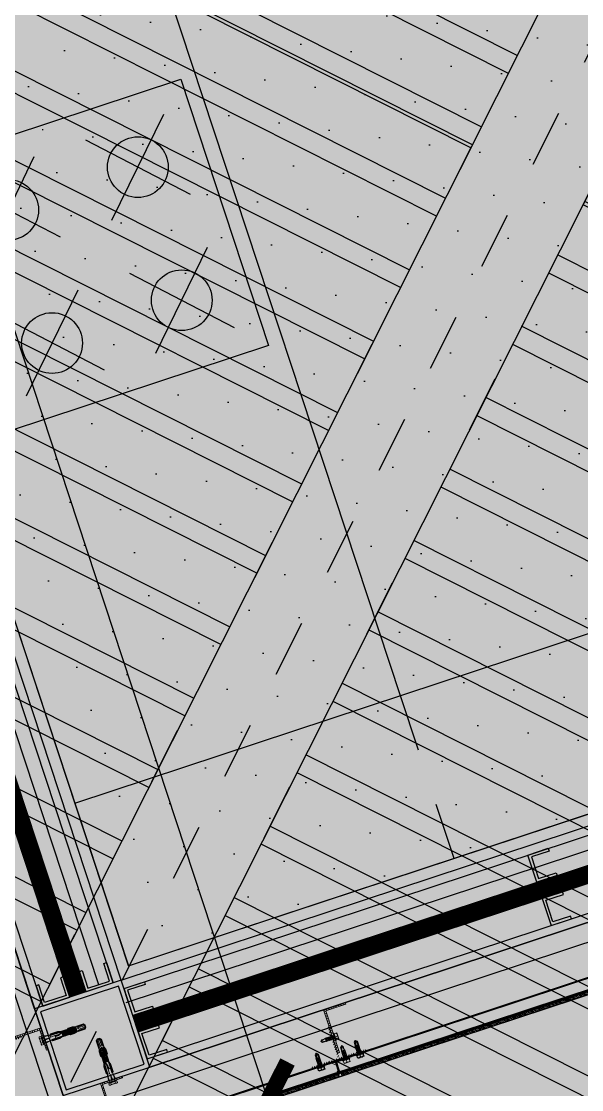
# Model space of a CAD drawing. Header units: metres. Extents: x 678805 to 1359287, y 2747329 to 5497370.
# Drawn here: x 679784.579 to 679785.56, y 2748606.953 to 2748608.823 of the extents above; entities that cross this region are included whole.
import ezdxf

# ---------------------------------------------------------------- set-up
doc = ezdxf.new("R2010")
doc.units = ezdxf.units.M
for name, pattern in [('XREF_MON_BUILDINGS$0$DASH_1', [0.4, 0.1, -0.3]), ('XREF_MON_BUILDINGS$0$Dash_2_', [0.25, 0.125, -0.125]), ('XREF_MON_BUILDINGS$0$Hidden', [0.004, 0.002, -0.002]), ('XREF_MON_BUILDINGS$0$RAYITAS500', [0.2, 0.1, -0.1])]:
    doc.linetypes.add(name, pattern=pattern)
for name, color, linetype in [('00_XREF_MON_HSC_PAVEMENT', 7, 'Continuous'), ('00_XREF_TWQ_BUILDINGS', 7, 'Continuous'), ('XREF_MON_BUILDINGS$0$00-Modulos DEFINIDOS', 7, 'Continuous'), ('XREF_MON_BUILDINGS$0$00-Modulos ROOFS', 2, 'Continuous'), ('XREF_MON_BUILDINGS$0$02-H-INST', 252, 'Continuous'), ('XREF_MON_BUILDINGS$0$02-L-01_Structure', 2, 'Continuous'), ('XREF_MON_BUILDINGS$0$02-L-01_Structure t2', 7, 'Continuous'), ('XREF_MON_BUILDINGS$0$02-L-01_Struture aux', 4, 'Continuous'), ('XREF_MON_BUILDINGS$0$02-L-Insulation', 252, 'Continuous'), ('XREF_MON_BUILDINGS$0$02-L-INT Panel', 5, 'Continuous'), ('XREF_MON_BUILDINGS$0$02-L-panel', 5, 'Continuous'), ('XREF_MON_BUILDINGS$0$02-L-panel lines', 7, 'Continuous'), ('XREF_MON_BUILDINGS$0$02-L-Pergola Profiles', 8, 'Continuous'), ('XREF_MON_BUILDINGS$0$02-L-Pergola Projection', 8, 'Continuous'), ('XREF_MON_BUILDINGS$0$02-L-Pergola Shades', 15, 'Continuous'), ('XREF_MON_BUILDINGS$0$02-L-Pergola Shades Schematic', 8, 'Continuous'), ('XREF_MON_BUILDINGS$0$02_L_Furniture', 7, 'Continuous'), ('XREF_MON_BUILDINGS$0$COTAUX', 7, 'Continuous')]:
    doc.layers.add(name, color=color, linetype=linetype)
for name, color, linetype, true_color in [('XREF_MON_BUILDINGS$0$0-WIPEOUTS', 7, 'Continuous', 0xffffff), ('XREF_MON_BUILDINGS$0$02-KL-06 Food_Kiosks', 7, 'Continuous', 0xdf5911), ('XREF_MON_BUILDINGS$0$02-L-Pergola Wipeout', 7, 'Continuous', 0xffffff)]:
    doc.layers.add(name, color=color, linetype=linetype, true_color=true_color)
for name, color, linetype, plot in [('XREF_MON_BUILDINGS$0$00-AUX STRUCTURE', 3, 'Continuous', False), ('XREF_MON_BUILDINGS$0$00_AUX', 3, 'Continuous', False), ('XREF_MON_BUILDINGS$0$02-L-Pergola Aux', 50, 'Continuous', False)]:
    doc.layers.add(name, color=color, linetype=linetype, plot=plot)
for name, color, linetype, lineweight in [('XREF_MON_BUILDINGS$0$02-H-251', 251, 'Continuous', 0), ('XREF_MON_BUILDINGS$0$02-H-254', 254, 'Continuous', 0), ('XREF_MON_BUILDINGS$0$02-L-01_Structure L', 7, 'Continuous', 5), ('XREF_MON_BUILDINGS$0$02-L-01_Structure T', 8, 'Continuous', 5)]:
    doc.layers.add(name, color=color, linetype=linetype, lineweight=lineweight)
doc.layers.add('XREF_MON_HSC_PAVEMENT$0$03-TR-Pavement_06_Concrete Slab in situ', color=7, linetype='Continuous', lineweight=9, true_color=0xf7f7f7)
doc.layers.get('XREF_MON_BUILDINGS$0$02-KL-06 Food_Kiosks').off()
doc.styles.add('XREF_MON_BUILDINGS$0$E100', font='verdana.ttf', dxfattribs={"height": 0.18})
doc.linetypes.add('XREF_MON_BUILDINGS$0$BATTING', pattern='A,0.0001,-0.1,[134,ltypeshp.shx,S=0.1,R=0,X=-0.1,Y=0],-0.2,[134,ltypeshp.shx,S=0.1,R=180,X=0.1,Y=0],-0.1', length=0.4001)
doc.dimstyles.new('XREF_MON_BUILDINGS$0$E100', dxfattribs={"dimscale": 0.03, "dimtxt": 12, "dimasz": 0.5, "dimexe": 0.1, "dimexo": 1, "dimgap": 4, "dimtad": 1, "dimzin": 0, "dimdsep": 46, "dimtxsty": 'XREF_MON_BUILDINGS$0$E100', "dimblk1": 'XREF_MON_BUILDINGS$0$LINCOT200', "dimblk2": 'XREF_MON_BUILDINGS$0$LINCOT200', "dimsah": 1, "dimcen": 0.1, "dimdle": 0.1, "dimse1": 1, "dimse2": 1, "dimclrt": 256, "dimadec": 0, "dimazin": 0, "dimtfac": 0.015385, "dimtofl": 0, "dimtmove": 0, "dimatfit": 3, "dimldrblk": 'XREF_MON_BUILDINGS$0$LINCOT200', "dimfxl": 1, "dimtolj": 1, "dimtzin": 0, "dimarcsym": 0})

# ---------------------------------------------------------------- blocks, each defined once
blk = doc.blocks.new('XREF_MON_BUILDINGS$0$LINCOT200')
for p, q in [((0, -10), (0, 10)), ((0, 0), (10, 0))]:
    blk.add_line(p, q)
at = {"const_width": 1.88}
blk.add_lwpolyline([(3.54, -3.54), (-3.54, 3.54)], dxfattribs=at)
at = {"layer": 'XREF_MON_BUILDINGS$0$COTAUX'}
blk.add_line((0, 0), (-1.25, 0), dxfattribs=at)
blk = doc.blocks.new('*D90')
at = {"layer": 'DEFPOINTS', "color": 0, "transparency": 16777216}
for p in [(119.6986, -56.8206), (120.1566, -56.8206), (119.6986, -61.6206)]:
    blk.add_point(p, dxfattribs=at)
at = {"layer": 'XREF_MON_BUILDINGS$0$00_AUX', "color": 0, "lineweight": -2, "transparency": 16777216}
blk.add_line((120.1566, -61.6056), (120.1566, -56.8356), dxfattribs=at)
at = {"layer": 'XREF_MON_BUILDINGS$0$00_AUX', "color": 0, "lineweight": -2, "transparency": 16777216, "xscale": 0.015, "yscale": 0.015, "zscale": 0.015}
for p, rotation in [((120.1566, -56.8206), 90.00000000000006), ((120.1566, -61.6206), 270.0000000000001)]:
    blk.add_blockref('XREF_MON_BUILDINGS$0$LINCOT200', p, dxfattribs=dict(at, rotation=rotation))
at = {"layer": 'XREF_MON_BUILDINGS$0$00_AUX', "transparency": 16777216, "insert": (119.9425, -59.2206), "char_height": 0.18, "attachment_point": 5, "rotation": 90, "style": 'XREF_MON_BUILDINGS$0$E100'}
blk.add_mtext('\\A1;4.80', dxfattribs=at)
blk = doc.blocks.new('XREF_MON_BUILDINGS$0$PILAR STRUCTURE')
at = {"layer": 'XREF_MON_BUILDINGS$0$02-L-01_Structure', "linetype": 'Continuous'}
h = blk.add_hatch(dxfattribs=at)
h.set_pattern_fill('ANGLE', color=252)
h.set_pattern_definition([(0, (-144.6596, 18.5684), (0, 6.985), [5.08, -1.905]), (90, (-144.6596, 18.5684), (-6.985, 4e-16), [5.08, -1.905])])
h.paths.add_polyline_path([(-0.08, -0.08), (0.08, -0.08), (0.08, 0.08), (-0.08, 0.08)])
h.paths.add_polyline_path([(-0.072, -0.072), (0.072, -0.072), (0.072, 0.072), (-0.072, 0.072)], flags=16)
h = blk.add_hatch(color=252, dxfattribs=at)
h.dxf.hatch_style = 1
h.paths.add_polyline_path([(-0.072, -0.072), (0.072, -0.072), (0.072, 0.072), (-0.072, 0.072)], flags=16)
h.paths.add_polyline_path([(-0.08, -0.08), (0.08, -0.08), (0.08, 0.08), (-0.08, 0.08)])
for points in [[(-0.08, -0.08), (0.08, -0.08), (0.08, 0.08), (-0.08, 0.08)], [(-0.072, -0.072), (0.072, -0.072), (0.072, 0.072), (-0.072, 0.072)]]:
    blk.add_lwpolyline(points, close=True, dxfattribs=at)
blk = doc.blocks.new('XREF_MON_BUILDINGS$0$ULMA_Escuadra40x80_Seccion')
at = {"layer": 'XREF_MON_BUILDINGS$0$02-H-251', "ltscale": 125}
h = blk.add_hatch(dxfattribs=at)
h.set_pattern_fill('ANSI31', color=256, scale=0.001, angle=360, style=0)
h.paths.add_polyline_path([(0, 0.08), (0.003, 0.08), (0.003, 0.003), (0.04, 0.003), (0.04, 0), (0, 0)])
at = {"layer": 'XREF_MON_BUILDINGS$0$02-L-01_Structure L', "linetype": 'Continuous'}
blk.add_lwpolyline([(0, 0.08), (0.003, 0.08), (0.003, 0.003), (0.04, 0.003), (0.04, 0), (0, 0)], close=True, dxfattribs=at)
blk = doc.blocks.new('XREF_MON_BUILDINGS$0$ULMA_Anclaje fijacion a forjado y a cerramiento base')
at = {"layer": 'XREF_MON_BUILDINGS$0$02-L-01_Structure T', "linetype": 'Continuous'}
for p, q in [((-0.095, 0.0049), (-0.098, 0.0019)), ((-0.095, 0.0038), (-0.098, 0.0016)), ((-0.098, 0.0009), (-0.095, 0.0031)), ((-0.098, 0), (-0.098, 0.0019)), ((-0.098, 0), (-0.098, -0.0019)), ((-0.095, 0.0012), (-0.096, 0.0004)), ((-0.0564, 0.0049), (-0.095, 0.0049)), ((-0.095, 0.0038), (-0.095, 0.0049)), ((-0.0795, 0.0038), (-0.095, 0.0038)), ((-0.0795, 0.0031), (-0.095, 0.0031)), ((-0.095, 0.0012), (-0.095, 0.0031)), ((-0.0805, 0.0012), (-0.095, 0.0012)), ((-0.0805, 0.0008), (-0.0805, 0.0012)), ((-0.0792, 0.0037), (-0.0795, 0.0038)), ((-0.0795, 0.0031), (-0.0792, 0.0032)), ((-0.079, 0.0034), (-0.0792, 0.0037)), ((-0.0792, 0.0032), (-0.079, 0.0034)), ((-0.0724, 0.0005), (-0.0775, 0.0005)), ((-0.0724, 0.0005), (-0.0775, 0.0005)), ((-0.0428, 0.003), (-0.0768, 0.003)), ((-0.0768, 0.0005), (-0.0768, 0.003)), ((-0.076, 0.0036), (-0.076, 0.0049)), ((-0.058, 0.0036), (-0.076, 0.0036)), ((-0.0755, 0.0049), (-0.0699, 0.0064)), ((-0.0755, 0.0043), (-0.0755, 0.0049)), ((-0.0752, 0.0005), (-0.0752, 0.003)), ((-0.057, 0.0044), (-0.075, 0.0044)), ((-0.0744, 0.0005), (-0.0744, 0.003)), ((-0.0728, 0.0005), (-0.0728, 0.003)), ((-0.072, 0.0005), (-0.072, 0.003)), ((-0.0599, 0.006), (-0.0714, 0.006)), ((-0.0714, 0.006), (-0.0714, 0.0049)), ((-0.0714, 0.006), (-0.0714, 0.0049)), ((-0.0704, 0.0008), (-0.0704, 0.003)), ((-0.0704, 0.0003), (-0.0704, 0.0008)), ((-0.0606, 0.0064), (-0.0699, 0.0064)), ((-0.0699, 0.0064), (-0.0699, 0.006)), ((-0.0696, 0.003), (-0.0696, 0)), ((-0.068, 0.0019), (-0.068, 0.003)), ((-0.068, 0.0008), (-0.068, 0.0019)), ((-0.068, 0), (-0.068, 0.0008)), ((-0.068, 0), (-0.068, -0.0008)), ((-0.0672, 0.0021), (-0.0672, 0.003)), ((-0.0672, 0.0011), (-0.0672, 0.0021)), ((-0.0672, 0), (-0.0672, 0.0011)), ((-0.0672, 0), (-0.0672, -0.0011)), ((-0.0656, 0.0022), (-0.0656, 0.003)), ((-0.0656, 0.0012), (-0.0656, 0.0022)), ((-0.0656, 0), (-0.0656, 0.0012)), ((-0.0656, 0), (-0.0656, -0.0013)), ((-0.0648, 0.0022), (-0.0648, 0.003)), ((-0.0648, 0.0012), (-0.0648, 0.0022)), ((-0.0648, 0), (-0.0648, 0.0012)), ((-0.0648, 0), (-0.0648, -0.0013)), ((-0.0632, 0.0022), (-0.0632, 0.003)), ((-0.0632, 0.0012), (-0.0632, 0.0022)), ((-0.0632, 0), (-0.0632, 0.0012)), ((-0.0632, 0), (-0.0632, -0.0013)), ((-0.0586, 0.0022), (-0.0625, 0.0022)), ((-0.0586, 0.0012), (-0.0625, 0.0012)), ((-0.0624, 0.0022), (-0.0624, 0.003)), ((-0.0624, 0), (-0.0624, 0.0012)), ((-0.0624, 0), (-0.0624, -0.0013)), ((-0.0608, 0.0022), (-0.0608, 0.003)), ((-0.0608, 0), (-0.0608, 0.0012)), ((-0.0608, 0), (-0.0608, -0.0013)), ((-0.0606, 0.0064), (-0.0606, 0.006)), ((-0.0606, 0.0064), (-0.058, 0.0049)), ((-0.06, 0.0022), (-0.06, 0.003)), ((-0.06, 0), (-0.06, 0.0012)), ((-0.06, 0), (-0.06, -0.003)), ((-0.0599, 0.006), (-0.0599, 0.0049)), ((-0.0584, 0.0022), (-0.0584, 0.003)), ((-0.0584, 0), (-0.0584, 0.0012)), ((-0.0584, 0), (-0.0584, -0.003)), ((-0.058, 0.0049), (-0.058, 0.0044)), ((-0.0576, 0.0022), (-0.0576, 0.003)), ((-0.0576, -0.003), (-0.0576, 0.0012)), ((-0.057, 0.0046), (-0.057, 0.0049)), ((-0.0564, 0.003), (-0.0564, 0.0049)), ((-0.056, 0.0018), (-0.056, 0.003)), ((-0.056, 0), (-0.056, 0.0007)), ((-0.056, 0), (-0.056, -0.003)), ((-0.0548, 0.0049), (-0.0559, 0.0042)), ((-0.0552, 0.0014), (-0.0552, 0.003)), ((-0.0552, 0.0003), (-0.0552, -0.003)), ((-0.054, 0.0049), (-0.0548, 0.0049)), ((-0.0548, 0.003), (-0.0548, 0.0049)), ((-0.054, 0.003), (-0.054, 0.0049)), ((-0.0536, 0.0003), (-0.0536, 0.003)), ((-0.0524, 0.0049), (-0.0535, 0.0042)), ((-0.0528, 0), (-0.0528, 0.003)), ((-0.0528, 0), (-0.0528, -0.0003)), ((-0.0524, 0.003), (-0.0524, 0.0049)), ((-0.0516, 0.0049), (-0.0524, 0.0049)), ((-0.0516, 0.003), (-0.0516, 0.0049)), ((-0.0512, 0), (-0.0512, 0.003)), ((-0.0512, 0), (-0.0512, -0.001)), ((-0.05, 0.0049), (-0.0511, 0.0042)), ((-0.0504, 0), (-0.0504, 0.003)), ((-0.0504, 0), (-0.0504, -0.0012)), ((-0.0492, 0.0049), (-0.05, 0.0049)), ((-0.05, 0.003), (-0.05, 0.0049)), ((-0.0492, 0.003), (-0.0492, 0.0049)), ((-0.0488, 0.0022), (-0.0488, 0.003)), ((-0.0488, 0.0012), (-0.0488, 0.0026)), ((-0.0488, 0), (-0.0488, 0.0012)), ((-0.0488, 0), (-0.0488, -0.0013)), ((-0.0476, 0.0049), (-0.0487, 0.0042)), ((-0.048, 0), (-0.048, 0.003)), ((-0.048, 0), (-0.048, -0.0013)), ((-0.0476, 0.003), (-0.0476, 0.0049)), ((-0.0468, 0.0049), (-0.0476, 0.0049)), ((-0.0424, 0.0022), (-0.0475, 0.0022)), ((-0.0424, 0.0012), (-0.0475, 0.0012)), ((-0.0468, 0.003), (-0.0468, 0.0049)), ((-0.0464, 0.0022), (-0.0464, 0.003)), ((-0.0464, 0), (-0.0464, 0.0012)), ((-0.0464, 0), (-0.0464, -0.0013)), ((-0.0452, 0.0049), (-0.0463, 0.0042)), ((-0.0456, 0.0022), (-0.0456, 0.003)), ((-0.0456, 0), (-0.0456, 0.0012)), ((-0.0456, 0), (-0.0456, -0.0013)), ((-0.0444, 0.0049), (-0.0452, 0.0049)), ((-0.0452, 0.003), (-0.0452, 0.0049)), ((-0.0444, 0.003), (-0.0444, 0.0049)), ((-0.044, 0.0022), (-0.044, 0.003)), ((-0.044, 0.0022), (-0.044, 0.003)), ((-0.044, 0), (-0.044, 0.0012)), ((-0.044, 0), (-0.044, 0.0012)), ((-0.044, 0), (-0.044, -0.0013)), ((-0.044, 0), (-0.044, -0.003)), ((-0.0428, 0.0049), (-0.0439, 0.0042)), ((0, 0.0049), (-0.0428, 0.0049)), ((-0.0428, 0.003), (-0.0428, 0.0049)), ((-0.042, 0.0049), (-0.042, 0.0022)), ((-0.0185, 0.0036), (-0.042, 0.0036)), ((-0.042, 0.0012), (-0.042, 0.001)), ((-0.0405, 0.001), (-0.042, 0.001)), ((-0.0415, 0.0049), (-0.0359, 0.0064)), ((-0.0415, 0.0043), (-0.0415, 0.0049)), ((-0.0175, 0.0044), (-0.041, 0.0044)), ((-0.0312, 0.001), (-0.038, 0.001)), ((-0.0196, 0.006), (-0.0374, 0.006)), ((-0.0374, 0.006), (-0.0374, 0.0049)), ((-0.02, 0.0064), (-0.0359, 0.0064)), ((-0.0359, 0.0064), (-0.0359, 0.006)), ((-0.0356, 0.0005), (-0.0319, 0.0005)), ((-0.0319, 0.0005), (-0.0356, 0.0005)), ((-0.0282, 0.001), (-0.0308, 0.001)), ((-0.0282, 0.001), (-0.028, 0.0008)), ((-0.0282, 0.001), (-0.0282, -0.0036)), ((-0.0278, 0.001), (-0.028, 0.0008)), ((-0.028, 0.0008), (-0.028, -0.0036)), ((-0.0278, 0.001), (-0.0278, -0.0036)), ((-0.018, 0.001), (-0.0278, 0.001)), ((-0.02, 0.0064), (-0.02, 0.006)), ((-0.0185, 0.0049), (-0.02, 0.0064)), ((-0.0196, 0.0049), (-0.0196, 0.006)), ((-0.0185, 0.0049), (-0.0185, 0.0044)), ((-0.0175, 0.0049), (-0.0175, 0.0015)), ((-0.0052, 0.0064), (-0.0159, 0.0049)), ((-0.0043, 0.0009), (-0.0159, 0)), ((-0.0159, 0), (-0.0052, 0)), ((-0.0052, 0.0049), (-0.0052, 0.0064)), ((-0.0052, 0.0064), (-0.0043, 0.0049)), ((-0.0043, 0.0009), (-0.0052, 0)), ((-0.0043, -0.0009), (-0.0052, 0)), ((-0.0043, -0.0009), (-0.0043, 0.0009)), ((0.0015, 0.0064), (0, 0.0049)), ((0, 0), (0, 0.0049)), ((0, 0), (0, -0.0049)), ((0.002, 0.0064), (0.0015, 0.0064)), ((0.0015, 0), (0.0015, 0.0064)), ((0.0015, 0), (0.0015, -0.0064)), ((0.002, 0.0075), (0.0059, 0.0075)), ((0.002, -0.0075), (0.002, 0.0075)), ((0.002, 0), (0.002, 0.0064)), ((0.002, 0.0038), (0.0059, 0.0038)), ((0.002, 0), (0.002, -0.0064)), ((0.0065, 0.0065), (0.0059, 0.0075)), ((0.0065, -0.0065), (0.0065, 0.0065)), ((-0.098, -0.0009), (-0.095, -0.0031)), ((-0.095, -0.0038), (-0.098, -0.0016)), ((-0.095, -0.0049), (-0.098, -0.0019)), ((-0.095, -0.0012), (-0.096, -0.0004)), ((-0.095, -0.0012), (-0.095, -0.0031)), ((-0.0825, -0.0012), (-0.095, -0.0012)), ((-0.0795, -0.0031), (-0.095, -0.0031)), ((-0.095, -0.0038), (-0.095, -0.0049)), ((-0.0795, -0.0038), (-0.095, -0.0038)), ((-0.0564, -0.0049), (-0.095, -0.0049)), ((-0.0792, -0.0032), (-0.0795, -0.0031)), ((-0.0795, -0.0038), (-0.0792, -0.0037)), ((-0.079, -0.0034), (-0.0792, -0.0032)), ((-0.0792, -0.0037), (-0.079, -0.0034)), ((-0.0724, -0.0005), (-0.0775, -0.0005)), ((-0.0724, -0.0005), (-0.0775, -0.0005)), ((-0.0768, -0.0005), (-0.0768, -0.003)), ((-0.0428, -0.003), (-0.0768, -0.003)), ((-0.076, -0.0036), (-0.076, -0.0049)), ((-0.058, -0.0036), (-0.076, -0.0036)), ((-0.0755, -0.0043), (-0.0755, -0.0049)), ((-0.0755, -0.0049), (-0.0699, -0.0064)), ((-0.0752, -0.0005), (-0.0752, -0.003)), ((-0.057, -0.0044), (-0.075, -0.0044)), ((-0.0744, -0.0005), (-0.0744, -0.003)), ((-0.0728, -0.0005), (-0.0728, -0.003)), ((-0.072, -0.0005), (-0.072, -0.003)), ((-0.0714, -0.0049), (-0.0714, -0.006)), ((-0.0714, -0.0049), (-0.0714, -0.006)), ((-0.0599, -0.006), (-0.0714, -0.006)), ((-0.0704, -0.0008), (-0.0704, -0.003)), ((-0.0699, -0.006), (-0.0699, -0.0064)), ((-0.0606, -0.0064), (-0.0699, -0.0064)), ((-0.0696, -0.0011), (-0.0696, -0.003)), ((-0.068, -0.0019), (-0.068, -0.003)), ((-0.0672, -0.0021), (-0.0672, -0.003)), ((-0.0605, -0.0013), (-0.0656, -0.0013)), ((-0.0656, -0.0022), (-0.0656, -0.003)), ((-0.0656, -0.0022), (-0.0605, -0.0022)), ((-0.0648, -0.0022), (-0.0648, -0.003)), ((-0.0632, -0.0022), (-0.0632, -0.003)), ((-0.0624, -0.0022), (-0.0624, -0.003)), ((-0.0608, -0.0022), (-0.0608, -0.003)), ((-0.0606, -0.0064), (-0.058, -0.0049)), ((-0.0606, -0.006), (-0.0606, -0.0064)), ((-0.0599, -0.0049), (-0.0599, -0.006)), ((-0.058, -0.0044), (-0.058, -0.0049)), ((-0.057, -0.0044), (-0.057, -0.0049)), ((-0.0564, -0.003), (-0.0564, -0.0049)), ((-0.0548, -0.0049), (-0.0559, -0.0042)), ((-0.0548, -0.003), (-0.0548, -0.0049)), ((-0.054, -0.0049), (-0.0548, -0.0049)), ((-0.054, -0.003), (-0.054, -0.0049)), ((-0.0536, -0.0009), (-0.0536, -0.003)), ((-0.0524, -0.0049), (-0.0535, -0.0042)), ((-0.0528, -0.0014), (-0.0528, -0.003)), ((-0.0524, -0.003), (-0.0524, -0.0049)), ((-0.0516, -0.0049), (-0.0524, -0.0049)), ((-0.0516, -0.003), (-0.0516, -0.0049)), ((-0.0512, -0.002), (-0.0512, -0.003)), ((-0.05, -0.0049), (-0.0511, -0.0042)), ((-0.0504, -0.0022), (-0.0504, -0.003)), ((-0.05, -0.003), (-0.05, -0.0049)), ((-0.0492, -0.0049), (-0.05, -0.0049)), ((-0.0455, -0.0013), (-0.0494, -0.0013)), ((-0.0455, -0.0022), (-0.0494, -0.0022)), ((-0.0492, -0.003), (-0.0492, -0.0049)), ((-0.0488, -0.0022), (-0.0488, -0.003)), ((-0.0476, -0.0049), (-0.0487, -0.0042)), ((-0.048, -0.0022), (-0.048, -0.003)), ((-0.0476, -0.003), (-0.0476, -0.0049)), ((-0.0468, -0.0049), (-0.0476, -0.0049)), ((-0.0468, -0.003), (-0.0468, -0.0049)), ((-0.0464, -0.0022), (-0.0464, -0.003)), ((-0.0452, -0.0049), (-0.0463, -0.0042)), ((-0.0456, -0.0022), (-0.0456, -0.003)), ((-0.0452, -0.003), (-0.0452, -0.0049)), ((-0.0444, -0.0049), (-0.0452, -0.0049)), ((-0.0444, -0.003), (-0.0444, -0.0049)), ((-0.044, -0.0022), (-0.044, -0.003)), ((-0.0428, -0.0049), (-0.0439, -0.0042)), ((-0.0428, -0.003), (-0.0428, -0.0049)), ((0, -0.0049), (-0.0428, -0.0049)), ((-0.042, -0.0036), (-0.042, -0.0049)), ((-0.0185, -0.0036), (-0.042, -0.0036)), ((-0.0415, -0.0043), (-0.0415, -0.0049)), ((-0.0415, -0.0049), (-0.0359, -0.0064)), ((-0.0175, -0.0044), (-0.041, -0.0044)), ((-0.0374, -0.0049), (-0.0374, -0.006)), ((-0.0196, -0.006), (-0.0374, -0.006)), ((-0.0359, -0.006), (-0.0359, -0.0064)), ((-0.02, -0.0064), (-0.0359, -0.0064)), ((-0.0319, -0.0005), (-0.0356, -0.0005)), ((-0.0356, -0.0005), (-0.0319, -0.0005)), ((-0.0185, -0.0049), (-0.02, -0.0064)), ((-0.02, -0.006), (-0.02, -0.0064)), ((-0.0196, -0.0049), (-0.0196, -0.006)), ((-0.0185, -0.0044), (-0.0185, -0.0049)), ((-0.0175, -0.0046), (-0.0175, -0.0049)), ((-0.0043, -0.0009), (-0.0159, 0)), ((-0.0052, -0.0064), (-0.0159, -0.0049)), ((-0.0052, -0.0049), (-0.0052, -0.0064)), ((-0.0052, -0.0064), (-0.0043, -0.0049)), ((0.0015, -0.0064), (0, -0.0049)), ((0.002, -0.0064), (0.0015, -0.0064)), ((0.002, -0.0038), (0.0059, -0.0038)), ((0.002, -0.0075), (0.0059, -0.0075)), ((0.0065, -0.0065), (0.0059, -0.0075))]:
    blk.add_line(p, q, dxfattribs=at)
for centre, radius, start, end in [((-0.0957, 0), 0.0005, 130.2691, 229.7309), ((-0.0825, 0.0008), 0.002, 270, 0), ((-0.0775, 0), 0.0005, 89.9975, 270), ((-0.0775, 0), 0.0005, 90, 270.0025), ((-0.075, 0.0034), 0.001, 90, 168.463), ((-0.0724, -0.007), 0.0075, 61.0463, 90), ((-0.0695, 0.006), 0.001, 180, 0), ((-0.0671, 0.006), 0.001, 180, 0), ((-0.0647, 0.006), 0.001, 180, 0), ((-0.0623, 0.006), 0.001, 180, 0), ((-0.0625, 0.0017), 0.0005, 90, 270.0116), ((-0.0605, 0.0017), 0.0005, 270.0013, 90), ((-0.0586, -0.0053), 0.0075, 48.5904, 90), ((-0.0586, -0.0053), 0.0065, 48.5904, 90), ((-0.058, 0.0046), 0.001, 270, 0), ((-0.0561, 0.0045), 0.0003, 180, 300), ((-0.0586, 0.0052), 0.0065, 306.1289, 311.4096), ((-0.0494, -0.0053), 0.0075, 128.1223, 131.4096), ((-0.0537, 0.0045), 0.0003, 180, 300), ((-0.0494, 0.0052), 0.0065, 228.5904, 270), ((-0.0513, 0.0045), 0.0003, 180, 300), ((-0.0489, 0.0045), 0.0003, 180, 300), ((-0.0475, 0.0017), 0.0005, 90, 270.0025), ((-0.0465, 0.0045), 0.0003, 180, 300), ((-0.0455, 0.0017), 0.0005, 270, 90), ((-0.0441, 0.0045), 0.0003, 180, 300), ((-0.0424, -0.0053), 0.0075, 61.0463, 90), ((-0.0424, -0.0053), 0.0065, 61.0463, 90), ((-0.041, 0.0034), 0.001, 90, 168.463), ((-0.0356, 0.007), 0.0075, 241.0463, 270), ((-0.0356, 0.007), 0.0065, 241.0463, 269.9987), ((-0.0356, -0.007), 0.0075, 90, 111.0361), ((-0.0355, 0.006), 0.001, 180, 0), ((-0.0355, 0.006), 0.001, 180, 0), ((-0.0327, 0.006), 0.001, 180, 0), ((-0.031, 0), 0.001, 209.9997, 150), ((-0.031, 0), 0.001, 210, 150.0003), ((-0.0299, 0.006), 0.001, 180, 0), ((-0.0271, 0.006), 0.001, 180, 0), ((-0.0243, 0.006), 0.001, 180, 0), ((-0.0215, 0.006), 0.001, 180, 0), ((-0.0185, 0.0046), 0.001, 270, 0), ((-0.018, 0.0015), 0.0005, 270, 0), ((0.0032, 0.0056), 0.00332, 325.6168, 34.3832), ((-0.0059, 0), 0.0124, 342.4126, 17.5874), ((-0.075, -0.0034), 0.001, 191.537, 270), ((-0.0724, 0.007), 0.0075, 270, 291.0395), ((-0.0724, -0.007), 0.0065, 61.0463, 90), ((-0.0695, -0.006), 0.001, 0, 180), ((-0.0656, 0.0052), 0.0075, 241.0463, 270), ((-0.0656, 0.0052), 0.0065, 241.0463, 269.9987), ((-0.0671, -0.006), 0.001, 0, 180), ((-0.0647, -0.006), 0.001, 0, 180), ((-0.0623, -0.006), 0.001, 0, 180), ((-0.0625, -0.0018), 0.0005, 89.9884, 270), ((-0.0605, -0.0018), 0.0005, 270, 89.9987), ((-0.058, -0.0046), 0.001, 11.537, 90), ((-0.0561, -0.0045), 0.0003, 60, 180), ((-0.0494, 0.0052), 0.0075, 228.5904, 270), ((-0.0586, 0.0052), 0.0075, 308.1223, 311.4096), ((-0.0537, -0.0045), 0.0003, 60, 180), ((-0.0494, -0.0053), 0.0065, 126.1289, 131.4096), ((-0.0513, -0.0045), 0.0003, 60, 180), ((-0.0489, -0.0045), 0.0003, 60, 180), ((-0.0475, -0.0018), 0.0005, 89.9975, 270), ((-0.0465, -0.0045), 0.0003, 60, 180), ((-0.0455, -0.0018), 0.0005, 270, 90), ((-0.0441, -0.0045), 0.0003, 60, 180), ((-0.041, -0.0034), 0.001, 191.537, 270), ((-0.0355, -0.006), 0.001, 0, 180), ((-0.0355, -0.006), 0.001, 0, 180), ((-0.0327, -0.006), 0.001, 0, 180), ((-0.0299, -0.006), 0.001, 0, 180), ((-0.0271, -0.006), 0.001, 0, 180), ((-0.0243, -0.006), 0.001, 0, 180), ((-0.0215, -0.006), 0.001, 0, 180), ((-0.0185, -0.0046), 0.001, 0, 90), ((0.0032, -0.0056), 0.00332, 325.6168, 34.3832)]:
    blk.add_arc(centre, radius, start, end, dxfattribs=at)
blk = doc.blocks.new('XREF_MON_BUILDINGS$0$ULMA_Montante VV')
at = {"layer": 'XREF_MON_BUILDINGS$0$02-H-251', "ltscale": 125}
h = blk.add_hatch(dxfattribs=at)
h.set_pattern_fill('ANSI31', color=256, scale=0.001, angle=450, style=0)
h.set_pattern_definition([(135, (-0.05125, -0.0025), (-0.00224506, -0.00224506), [])])
edge = h.paths.add_edge_path()
edge.add_line((-0.051, -0.0025), (0.0484, -0.0025))
edge.add_arc((0.0484, -0.0022), 0.0003, 270, 360)
edge.add_line((0.0487, -0.0022), (0.0487, -0.0003))
edge.add_arc((0.0484, -0.0003), 0.0003, 0, 90)
edge.add_line((0.0484, 0), (0, 0))
edge.add_line((0, 0), (0, 0.0572))
edge.add_arc((-0.0003, 0.0572), 0.0003, 0, 90)
edge.add_line((-0.0003, 0.0575), (-0.0022, 0.0575))
edge.add_arc((-0.0022, 0.0572), 0.0003, 90, 180)
edge.add_line((-0.0025, 0.0572), (-0.0025, 0))
edge.add_line((-0.0025, 0), (-0.051, 0))
edge.add_arc((-0.051, -0.0003), 0.0003, 90, 180)
edge.add_line((-0.0513, -0.0003), (-0.0513, -0.0022))
edge.add_arc((-0.051, -0.0022), 0.0003, 180, 270)
blk = doc.blocks.new('XREF_MON_BUILDINGS$0$AUTORROSCANTE')
at = {"layer": 'XREF_MON_BUILDINGS$0$02-L-01_Structure t2', "color": 0}
for p, q in [((-31.2, 5.6), (-26.2, 5.6)), ((-31.2, 0), (-26.2, 0)), ((-2.4, 2.5), (-25, 2.5)), ((0, 0), (-9, 2.5)), ((0, 0), (-3.6, -1.1)), ((0, 0), (-2.4, 2.5)), ((0, 0), (-2.4, -2.5)), ((-31.2, -5.6), (-26.2, -5.6)), ((-2.4, -2.5), (-25, -2.5)), ((-3.6, -1.1), (-2.4, -2.5))]:
    blk.add_line(p, q, dxfattribs=at)
at = {"layer": 'XREF_MON_BUILDINGS$0$02-L-01_Structure t2', "color": 253}
for p, q in [((-25, 3.1), (-9, 3.1)), ((-23.5, -3.1), (-25, 2.7)), ((-21.4, -3.1), (-23.1, 3.1)), ((-19.3, -3.1), (-21, 3.1)), ((-17.3, -3.1), (-18.9, 3.1)), ((-15.2, -3.1), (-16.9, 3.1)), ((-13.1, -3.1), (-14.8, 3.1)), ((-11.1, -3.1), (-12.7, 3.1)), ((-9, -3.1), (-10.7, 3.1)), ((-9, -3.1), (-9, 3.1)), ((-25, -3.1), (-9, -3.1)), ((-3.6, -1.1), (-9, -2.5))]:
    blk.add_line(p, q, dxfattribs=at)
at = {"layer": 'XREF_MON_BUILDINGS$0$02-L-01_Structure t2', "color": 0}
for points in [[(-31.2, 5.6), (-26.2, 5.6), (-26.2, -5.6), (-31.2, -5.6)], [(-26.2, 6.5), (-25, 6.5), (-25, -6.5), (-26.2, -6.5)]]:
    blk.add_lwpolyline(points, close=True, dxfattribs=at)
for centre, start, end in [((-27, 2.4), 129.284, 214.1828), ((-27, -2.4), 145.8304, 230.7333)]:
    blk.add_arc(centre, 4.21, start, end, dxfattribs=at)
blk = doc.blocks.new('XREF_MON_BUILDINGS$0$ULMA_Autotaladrante')
at = {"layer": 'XREF_MON_BUILDINGS$0$02-L-01_Structure T', "color": 252}
for p, q in [((-0.025, 0), (-0.0226, 0.0025)), ((-0.025, 0), (-0.016, 0.0025)), ((-0.025, 0), (-0.0226, -0.0025)), ((-0.025, 0), (-0.0214, -0.0011)), ((-0.0226, 0.0025), (0, 0.0025)), ((0, 0.0032), (-0.016, 0.0032)), ((-0.016, -0.0031), (-0.016, 0.0032)), ((-0.016, -0.0031), (-0.0143, 0.0032)), ((-0.0139, -0.0031), (-0.0123, 0.0032)), ((-0.0119, -0.0031), (-0.0102, 0.0032)), ((-0.0098, -0.0031), (-0.0081, 0.0032)), ((-0.0077, -0.0031), (-0.0061, 0.0032)), ((-0.0057, -0.0031), (-0.004, 0.0032)), ((-0.0036, -0.0031), (-0.0019, 0.0032)), ((-0.0015, -0.0031), (0, 0.0027)), ((0.0062, 0.0056), (0.0012, 0.0056)), ((0.0062, 0), (0.0012, 0)), ((-0.0214, -0.0011), (-0.0226, -0.0025)), ((-0.0226, -0.0025), (0, -0.0025)), ((-0.0214, -0.0011), (-0.016, -0.0025)), ((0, -0.0031), (-0.016, -0.0031)), ((0.0062, -0.0056), (0.0012, -0.0056))]:
    blk.add_line(p, q, dxfattribs=at)
for points in [[(0.0012, 0.0065), (0, 0.0065), (0, -0.0065), (0.0012, -0.0065)], [(0.0062, 0.0056), (0.0012, 0.0056), (0.0012, -0.0056), (0.0062, -0.0056)]]:
    blk.add_lwpolyline(points, close=True, dxfattribs=at)
for centre, start, end in [((0.002, 0.0024), 325.8172, 50.716), ((0.002, -0.0024), 309.2667, 34.1696)]:
    blk.add_arc(centre, 0.00421, start, end, dxfattribs=at)
blk = doc.blocks.new('XREF_MON_BUILDINGS$0$modul 28 ulma')
at = {"layer": 'XREF_MON_BUILDINGS$0$02-H-251', "linetype": 'XREF_MON_BUILDINGS$0$Hidden', "ltscale": 125}
h = blk.add_hatch(dxfattribs=at)
h.set_pattern_fill('ANSI31', color=256, scale=0.001, angle=360, style=0)
h.set_pattern_definition([(45, (-252.5383642, -172.1195096), (-0.00224506403, 0.00224506403), [])])
edge = h.paths.add_edge_path()
edge.add_line((0.0269, 4.1772), (0.0269, 4.1792))
edge.add_line((0.0269, 4.1792), (0.0267, 4.186))
edge.add_line((0.0267, 4.186), (0.0257, 4.1869))
edge.add_arc((0.0259, 4.1871), 0.0003, 137.05, 227.05, ccw=False)
edge.add_line((0.0257, 4.1873), (0.0266, 4.1883))
edge.add_line((0.0266, 4.1883), (0.0265, 4.19))
edge.add_line((0.0265, 4.19), (0.0256, 4.1909))
edge.add_arc((0.0258, 4.1911), 0.0003, 137.05, 227.05, ccw=False)
edge.add_line((0.0256, 4.1913), (0.0265, 4.1923))
edge.add_line((0.0265, 4.1923), (0.026, 4.2052))
edge.add_arc((0.024, 4.2052), 0.002, 2.0454, 90)
edge.add_line((0.024, 4.2072), (0.0173, 4.2072))
edge.add_line((0.0173, 4.2072), (0.0079, 4.2072))
edge.add_line((0.0079, 4.2072), (0.0079, 4.202))
edge.add_line((0.0079, 4.202), (0.0069, 4.202))
edge.add_line((0.0069, 4.202), (0.0069, 4.2073))
edge.add_arc((0.0066, 4.2073), 0.0003, 360, 420)
edge.add_line((0.0068, 4.2076), (0.0039, 4.2093))
edge.add_arc((0.004, 4.2095), 0.0003, 60, 240, ccw=False)
edge.add_line((0.0042, 4.2098), (0.0065, 4.2085))
edge.add_arc((0.0066, 4.2087), 0.0003, 240, 360)
edge.add_line((0.0069, 4.2087), (0.0069, 4.2165))
edge.add_line((0.0069, 4.2165), (0.0079, 4.2165))
edge.add_line((0.0079, 4.2165), (0.0079, 4.2105))
edge.add_line((0.0079, 4.2105), (0.0097, 4.2105))
edge.add_arc((0.0097, 4.2102), 0.00025, -90, 90, ccw=False)
edge.add_line((0.0097, 4.21), (0.0079, 4.21))
edge.add_line((0.0079, 4.21), (0.0079, 4.209))
edge.add_line((0.0079, 4.209), (0.0242, 4.209))
edge.add_arc((0.0242, 4.211), 0.002, 270, 352.5526)
edge.add_line((0.0262, 4.2107), (0.0269, 4.2166))
edge.add_line((0.0269, 4.2166), (0.0287, 4.2166))
edge.add_line((0.0287, 4.2166), (0.0287, 4.1772))
edge.add_line((0.0287, 4.1772), (0.0269, 4.1772))
at = {"layer": 'XREF_MON_BUILDINGS$0$02-H-254', "ltscale": 125}
h = blk.add_hatch(dxfattribs=at)
h.set_pattern_fill('ANSI31', color=256, scale=0.0005, style=0)
h.set_pattern_definition([(45, (-252.6811224, -171.9922061), (-0.001122532015, 0.001122532015), [])])
h.paths.add_polyline_path([(0.014, 4.7917), (0.0082, 4.7917), (0.0082, 4.7837), (0.0066, 4.7837), (0.0066, 4.7917), (0, 4.7917), (0, 4.2107), (0.005, 4.2107), (0.005, 4.7761), (0.014, 4.7761)])
h = blk.add_hatch(dxfattribs=at)
h.set_pattern_fill('ANSI31', color=256, scale=0.0005, style=0)
h.set_pattern_definition([(45, (-253.2811224, -171.9922061), (-0.001122532015, 0.001122532015), [])])
h.paths.add_polyline_path([(0.005, 4.0353), (0.005, 4.2055), (0, 4.2055), (0, 3.6107), (0.005, 3.6107)])
at = {"layer": 'XREF_MON_BUILDINGS$0$02-L-01_Struture aux'}
for p, q in [((0.0268, 0.0449), (0.0268, 4.7678)), ((0.0287, 4.7678), (0.0287, 0.0449))]:
    blk.add_line(p, q, dxfattribs=at)
at = {"layer": 'XREF_MON_BUILDINGS$0$02-L-01_Struture aux', "linetype": 'Continuous'}
for p, q in [((0.28, 4.615), (4.52, 4.615)), ((0.28, 4.585), (4.52, 4.585)), ((0.185, 4.52), (0.185, 0.28)), ((0.215, 4.52), (0.215, 0.28))]:
    blk.add_line(p, q, dxfattribs=at)
at = {"layer": 'XREF_MON_BUILDINGS$0$02-L-01_Struture aux', "linetype": 'XREF_MON_BUILDINGS$0$Hidden'}
for p, q in [((0.0039, 4.2093), (0.0068, 4.2076)), ((0.0042, 4.2098), (0.0065, 4.2085)), ((0.0079, 4.2165), (0.0069, 4.2165)), ((0.0069, 4.2087), (0.0069, 4.2165)), ((0.0079, 4.2107), (0.0079, 4.2165)), ((0.0097, 4.2107), (0.0079, 4.2107)), ((0.0079, 4.209), (0.0079, 4.2102)), ((0.0097, 4.2102), (0.0079, 4.2102)), ((0.0242, 4.209), (0.0079, 4.209)), ((0.0262, 4.2107), (0.0269, 4.2166)), ((0.0287, 4.2166), (0.0269, 4.2166)), ((0.0287, 4.1772), (0.0287, 4.2166)), ((0.0069, 4.202), (0.0069, 4.2073)), ((0.0079, 4.202), (0.0069, 4.202)), ((0.0173, 4.2072), (0.0079, 4.2072)), ((0.0079, 4.202), (0.0079, 4.2072)), ((0.024, 4.2072), (0.0173, 4.2072)), ((0.0256, 4.1913), (0.0265, 4.1923)), ((0.0256, 4.1909), (0.0265, 4.19)), ((0.026, 4.2052), (0.0265, 4.1923)), ((0.0265, 4.19), (0.0266, 4.1883)), ((0.0257, 4.1873), (0.0266, 4.1883)), ((0.0257, 4.1869), (0.0267, 4.186)), ((0.0267, 4.186), (0.0269, 4.1792)), ((0.0269, 4.1784), (0.0269, 4.1792)), ((0.0269, 4.1772), (0.0269, 4.1792)), ((0.0287, 4.1772), (0.0269, 4.1772))]:
    blk.add_line(p, q, dxfattribs=at)
at = {"layer": 'XREF_MON_BUILDINGS$0$02-L-01_Struture aux'}
for points in [[(0.0069, 4.7678), (0.0069, 0.0449)], [(0.0077, 0.0449), (0.0077, 4.7678)]]:
    blk.add_lwpolyline(points, dxfattribs=at)
at = {"layer": 'XREF_MON_BUILDINGS$0$02-L-01_Struture aux', "linetype": 'Continuous'}
for points in [[(0.3175, 4.665), (0.28, 4.665), (0.28, 4.615), (0.3175, 4.615), (0.3175, 4.62), (0.285, 4.62), (0.285, 4.66), (0.3175, 4.66), (0.3175, 4.665)], [(0.3175, 4.535), (0.28, 4.535), (0.28, 4.585), (0.3175, 4.585), (0.3175, 4.58), (0.285, 4.58), (0.285, 4.54), (0.3175, 4.54), (0.3175, 4.535)], [(0.185, 4.4825), (0.185, 4.52), (0.135, 4.52), (0.135, 4.4825), (0.14, 4.4825), (0.14, 4.515), (0.18, 4.515), (0.18, 4.4825), (0.185, 4.4825)], [(0.215, 4.4825), (0.215, 4.52), (0.265, 4.52), (0.265, 4.4825), (0.26, 4.4825), (0.26, 4.515), (0.22, 4.515), (0.22, 4.4825), (0.215, 4.4825)], [(0.185, 3.7375), (0.185, 3.775), (0.135, 3.775), (0.135, 3.7375), (0.14, 3.7375), (0.14, 3.77), (0.18, 3.77), (0.18, 3.7375), (0.185, 3.7375)], [(0.215, 3.7375), (0.215, 3.775), (0.265, 3.775), (0.265, 3.7375), (0.26, 3.7375), (0.26, 3.77), (0.22, 3.77), (0.22, 3.7375), (0.215, 3.7375)]]:
    blk.add_lwpolyline(points, dxfattribs=at)
at = {"layer": 'XREF_MON_BUILDINGS$0$02-L-01_Struture aux', "linetype": 'XREF_MON_BUILDINGS$0$Hidden'}
for centre, radius, start, end in [((0.004, 4.2095), 0.0003, 60, 240), ((0.0066, 4.2087), 0.0003, 240, 360), ((0.0097, 4.2104), 0.00025, 270, 90), ((0.0242, 4.211), 0.002, 270, 352.5526), ((0.0066, 4.2073), 0.0003, 360, 60), ((0.024, 4.2052), 0.002, 2.0454, 90), ((0.0258, 4.1911), 0.0003, 137.05, 227.05), ((0.0259, 4.1871), 0.0003, 137.05, 227.05)]:
    blk.add_arc(centre, radius, start, end, dxfattribs=at)
at = {"layer": 'XREF_MON_BUILDINGS$0$02-L-Insulation', "linetype": 'XREF_MON_BUILDINGS$0$BATTING', "ltscale": 0.08}
for p in [(0.0867, 0.0866), (4.7228, 4.7054)]:
    blk.add_line(p, (0.0867, 4.7054), dxfattribs=at)
at = {"layer": 'XREF_MON_BUILDINGS$0$02-L-Insulation', "linetype": 'XREF_MON_BUILDINGS$0$BATTING', "ltscale": 0.04}
for p, q in [((0.285, 4.56), (4.52, 4.56)), ((0.24, 0.285), (0.24, 4.525))]:
    blk.add_line(p, q, dxfattribs=at)
at = {"layer": 'XREF_MON_BUILDINGS$0$02-L-INT Panel', "linetype": 'Continuous'}
for p, q in [((0.12, 4.68), (4.68, 4.68)), ((4.68, 4.68), (0.12, 4.68)), ((0.28, 4.68), (4.345, 4.68)), ((0.28, 4.665), (4.52, 4.665)), ((0.28, 4.535), (4.52, 4.535)), ((0.12, 4.52), (0.12, 0.28)), ((0.12, 0.28), (0.12, 4.52)), ((0.135, 4.52), (0.135, 0.28)), ((0.265, 4.52), (0.265, 0.28)), ((0.28, 4.52), (0.28, 0.28)), ((0.28, 4.52), (4.52, 4.52)), ((0.3, 4.5), (4.5, 4.5)), ((0.3, 4.5), (0.3, 0.3))]:
    blk.add_line(p, q, dxfattribs=at)
at = {"layer": 'XREF_MON_BUILDINGS$0$02-L-panel'}
blk.add_line((0.005, 0.6071), (0.005, 4.7761), dxfattribs=at)
for points in [[(0.014, 4.7761), (0.014, 4.7917), (0.0082, 4.7917), (0.0082, 4.7837), (0.0066, 4.7837), (0.0066, 4.7917), (0, 4.7917), (0, 4.2107), (0.005, 4.2107), (0.005, 4.7761), (0.014, 4.7761), (0.014, 4.7761), (0.014, 4.7761), (0.014, 4.7917), (0.0082, 4.7917)], [(0.005, 4.2055), (0, 4.2055), (0, 3.6107), (0.005, 3.6107), (0.005, 4.0353)]]:
    blk.add_lwpolyline(points, dxfattribs=at)
at = {"layer": 'XREF_MON_BUILDINGS$0$02-L-panel', "ltscale": 125}
for points in [[(0.005, 4.2107), (0, 4.2107)], [(0.005, 4.2055), (0, 4.2055)]]:
    blk.add_lwpolyline(points, dxfattribs=at)
at = {"layer": 'XREF_MON_BUILDINGS$0$02-L-01_Structure', "linetype": 'Continuous'}
blk.add_blockref('XREF_MON_BUILDINGS$0$PILAR STRUCTURE', (0.2, 4.6), dxfattribs=at)
at = {"layer": 'XREF_MON_BUILDINGS$0$02-L-01_Struture aux', "rotation": 179.9999999998918}
blk.add_blockref('XREF_MON_BUILDINGS$0$ULMA_Montante VV', (0.2393, 4.7688), dxfattribs=at)
at = {"layer": 'XREF_MON_BUILDINGS$0$02-L-01_Struture aux'}
for name, p, xscale, rotation in [('XREF_MON_BUILDINGS$0$ULMA_Escuadra40x80_Seccion', (0.2448, 4.68), -1, 359.9999999998918), ('XREF_MON_BUILDINGS$0$ULMA_Anclaje fijacion a forjado y a cerramiento base', (0.2233, 4.683), -0.8000000000001819, 269.9999999998918), ('XREF_MON_BUILDINGS$0$ULMA_Escuadra40x80_Seccion', (0.12, 4.6115), -1, 89.99999999989186), ('XREF_MON_BUILDINGS$0$ULMA_Anclaje fijacion a forjado y a cerramiento base', (0.117, 4.59), -0.8000000000001819, 359.9999999998918), ('XREF_MON_BUILDINGS$0$ULMA_Montante VV', (0.0312, 4.2023), -1, 269.9999999998918), ('XREF_MON_BUILDINGS$0$ULMA_Autotaladrante', (0.0686, 4.1968), -1, 89.99051789069786), ('XREF_MON_BUILDINGS$0$ULMA_Autotaladrante', (0.0254, 4.1896), -1, 359.9952589478254), ('XREF_MON_BUILDINGS$0$ULMA_Escuadra40x80_Seccion', (0.12, 4.1998), -1, 89.99999999989186)]:
    blk.add_blockref(name, p, dxfattribs=dict(at, xscale=xscale, rotation=rotation))
at = {"layer": 'XREF_MON_BUILDINGS$0$02-L-01_Struture aux', "xscale": 0.001000000003841706, "yscale": 0.001000000003841706, "zscale": 0.001000000003841706}
for p in [(0.0517, 4.2358), (0.0516, 4.1639)]:
    blk.add_blockref('XREF_MON_BUILDINGS$0$AUTORROSCANTE', p, dxfattribs=at)
blk = doc.blocks.new('XREF_MON_BUILDINGS$0$A$C35545478')
at = {"layer": 'XREF_MON_BUILDINGS$0$02-H-INST', "linetype": 'Continuous'}
h = blk.add_hatch(dxfattribs=at)
h.set_pattern_fill('DOTS', color=256, scale=0.05)
h.set_pattern_definition([(0, (-76.55655, 77.53728), (0.0396875, 0.079375), [0, -0.079375])])
h.paths.add_polyline_path([(-0.3001, -0.3001), (-4.5001, -0.3001), (-4.5003, -2.4002), (-0.3001, -2.4)])
at = {"layer": 'XREF_MON_BUILDINGS$0$00-AUX STRUCTURE', "linetype": 'Continuous', "const_width": 0.03}
for points in [[(-4.5201, -0.2001), (-0.2801, -0.2001)], [(-4.6001, -0.2801), (-4.6001, -2.4)]]:
    blk.add_lwpolyline(points, dxfattribs=at)
at = {"layer": 'XREF_MON_BUILDINGS$0$00_AUX', "linetype": 'Continuous'}
blk.add_lwpolyline([(-0.3001, -0.3001), (-4.5001, -0.3001), (-4.5003, -2.4002), (-0.3001, -2.4)], close=True, dxfattribs=at)
at = {"layer": 'XREF_MON_BUILDINGS$0$02-L-panel lines', "linetype": 'XREF_MON_BUILDINGS$0$RAYITAS500', "ltscale": 0.2}
blk.add_line((-4.1999, -0.9001), (-4.5001, -0.9001), dxfattribs=at)
at = {"layer": 'XREF_MON_BUILDINGS$0$02_L_Furniture', "linetype": 'Continuous'}
for p, q in [((-3.3487, -0.5866), (-3.4965, -0.4425)), ((-3.4965, -0.5866), (-3.3487, -0.4425)), ((-3.1033, -0.5866), (-3.2511, -0.4425)), ((-3.2511, -0.5866), (-3.1033, -0.4425)), ((-3.3487, -0.6817), (-3.4965, -0.8258)), ((-3.4965, -0.6817), (-3.3487, -0.8258)), ((-3.1033, -0.6817), (-3.2511, -0.8258)), ((-3.2511, -0.6817), (-3.1033, -0.8258)), ((-2.3999, -0.9001), (-4.1999, -0.9001))]:
    blk.add_line(p, q, dxfattribs=at)
blk.add_lwpolyline([(-4.1999, -0.3001), (-4.1999, -4.2001), (-0.3001, -4.2001)], dxfattribs=at)
blk.add_lwpolyline([(-3.5453, -0.3949), (-3.0545, -0.3949), (-3.0545, -0.8734), (-3.5453, -0.8734)], close=True, dxfattribs=at)
for centre in [(-3.4226, -0.5145), (-3.1772, -0.5145), (-3.4226, -0.7538), (-3.1772, -0.7538)]:
    blk.add_circle(centre, 0.0532, dxfattribs=at)
at = {"linetype": 'Continuous'}
blk.add_blockref('XREF_MON_BUILDINGS$0$modul 28 ulma', (-4.8001, -4.8001), dxfattribs=at)
blk = doc.blocks.new('XREF_MON_BUILDINGS$0$lamas aluminiotriangulo')
for points in [[(680250.7805, 2748656.2174), (680248.7274, 2748658.2705)], [(680248.7274, 2748658.221), (680250.7558, 2748656.1927)], [(680250.6815, 2748656.1184), (680248.7274, 2748658.0725)], [(680248.7274, 2748658.023), (680250.6568, 2748656.0937)], [(680250.5825, 2748656.0194), (680248.7274, 2748657.8745)], [(680248.7274, 2748657.825), (680250.5578, 2748655.9947)], [(680250.4835, 2748655.9204), (680248.7274, 2748657.6765)], [(680248.7274, 2748657.627), (680250.4588, 2748655.8957)], [(680250.3845, 2748655.8214), (680248.7274, 2748657.4786)], [(680248.7274, 2748657.4291), (680250.3598, 2748655.7967)], [(680250.2856, 2748655.7224), (680248.7274, 2748657.2806)], [(680248.7274, 2748657.2311), (680250.2608, 2748655.6977)], [(680250.1866, 2748655.6234), (680248.7274, 2748657.0826)], [(680248.7274, 2748657.0331), (680250.1618, 2748655.5987)], [(680250.0876, 2748655.5244), (680248.7274, 2748656.8846)], [(680248.7274, 2748656.8351), (680250.0628, 2748655.4997)], [(680249.9886, 2748655.4255), (680248.7274, 2748656.6866)], [(680248.7274, 2748656.6371), (680249.9638, 2748655.4007)], [(680249.8896, 2748655.3265), (680248.7274, 2748656.4886)], [(680248.7274, 2748656.4391), (680249.8648, 2748655.3017)], [(680249.7906, 2748655.2275), (680248.7274, 2748656.2906)], [(680248.7274, 2748656.2411), (680249.7658, 2748655.2027)], [(680249.6916, 2748655.1285), (680248.7274, 2748656.0926)], [(680248.7274, 2748656.0431), (680249.6668, 2748655.1037)], [(680249.597, 2748655.0339), (680248.7274, 2748655.9034)], [(680249.5926, 2748655.0295), (680248.7274, 2748655.8946)], [(680248.7274, 2748655.8451), (680249.5678, 2748655.0047)], [(680249.4936, 2748654.9305), (680248.7274, 2748655.6966)], [(680248.7274, 2748655.6471), (680249.4688, 2748654.9057)]]:
    blk.add_lwpolyline(points)
blk = doc.blocks.new('XREF_MON_BUILDINGS$0$PERGOLA PLEGADA')
at = {"layer": 'XREF_MON_BUILDINGS$0$02-L-Pergola Wipeout', "true_color": 0xfcfcfc}
h = blk.add_hatch(color=7, dxfattribs=at)
h.dxf.hatch_style = 1
h.paths.add_polyline_path([(4.6122, 9.29), (0.31, 4.9878), (0.31, 9.29)])
h.paths.add_polyline_path([(0.3328, 4.855), (4.745, 9.2672), (4.745, 4.9006), (4.6994, 4.855)])
h.paths.add_polyline_path([(4.855, 9.29), (9.1344, 9.29), (4.855, 5.0106)])
h.paths.add_polyline_path([(9.29, 9.1344), (9.29, 4.855), (5.0106, 4.855)])
h.paths.add_polyline_path([(4.9006, 4.745), (9.2672, 4.745), (4.855, 0.3328), (4.855, 4.6994)])
h.paths.add_polyline_path([(9.29, 4.6122), (9.29, 0.31), (4.9878, 0.31)])
h.paths.add_polyline_path([(0.4656, 0.31), (4.745, 4.5894), (4.745, 0.31)])
h.paths.add_polyline_path([(0.31, 4.745), (4.5894, 4.745), (0.31, 0.4656)])
h.paths.add_polyline_path([(9.4, 0.2), (0.2, 0.2), (0.2, 9.4), (9.4, 9.4)])
at = {"layer": 'XREF_MON_BUILDINGS$0$02-L-Pergola Aux', "linetype": 'XREF_MON_BUILDINGS$0$Dash_2_', "ltscale": 0.5}
blk.add_line((0.2, 0.2), (9.4, 9.4), dxfattribs=at)
at = {"layer": 'XREF_MON_BUILDINGS$0$02-L-Pergola Profiles'}
for p, q in [((0.31, 0.4656), (9.1344, 9.29)), ((0.4656, 0.31), (9.29, 9.1344))]:
    blk.add_line(p, q, dxfattribs=at)
at = {"layer": 'XREF_MON_BUILDINGS$0$02-L-Pergola Projection', "linetype": 'XREF_MON_BUILDINGS$0$DASH_1'}
for p, q in [((0.31, 0.4656), (9.1344, 9.29)), ((0.4656, 0.31), (9.29, 9.1344))]:
    blk.add_line(p, q, dxfattribs=at)
at = {"layer": 'XREF_MON_BUILDINGS$0$02-L-Pergola Shades'}
blk.add_blockref('XREF_MON_BUILDINGS$0$lamas aluminiotriangulo', (-680243.8724, -2748649.1538), dxfattribs=at)
at = {"layer": 'XREF_MON_BUILDINGS$0$02-L-Pergola Shades', "xscale": -1, "rotation": 270.0000000152252}
blk.add_blockref('XREF_MON_BUILDINGS$0$lamas aluminiotriangulo', (-2748649.1536, -680243.8732), dxfattribs=at)
at = {"layer": 'XREF_MON_BUILDINGS$0$02-L-Pergola Shades Schematic'}
blk.add_blockref('XREF_MON_BUILDINGS$0$lamas aluminiotriangulo', (-680243.8724, -2748649.1538), dxfattribs=at)
at = {"layer": 'XREF_MON_BUILDINGS$0$02-L-Pergola Shades Schematic', "xscale": -1, "rotation": 270.0000000152252}
blk.add_blockref('XREF_MON_BUILDINGS$0$lamas aluminiotriangulo', (-2748649.1536, -680243.8732), dxfattribs=at)
blk = doc.blocks.new('XREF_MON_HSC_PAVEMENT')
at = {"layer": 'XREF_MON_HSC_PAVEMENT$0$03-TR-Pavement_06_Concrete Slab in situ', "linetype": 'Continuous'}
h = blk.add_hatch(color=256, dxfattribs=at)
h.dxf.hatch_style = 1
h.paths.add_polyline_path([(679764.8595, 2748618.9623), (679827.2147, 2748639.5584), (679835.4556, 2748614.7282), (679775.6627, 2748586.2515)])
blk = doc.blocks.new('XREF_MON_BUILDINGS$0$modulo kiosco')
at = {"layer": 'XREF_MON_BUILDINGS$0$0-WIPEOUTS', "true_color": 0xfcfcfc}
h = blk.add_hatch(color=7, dxfattribs=at)
h.dxf.hatch_style = 1
h.paths.add_polyline_path([(119.6986, -61.6206), (119.6986, -56.8206), (124.4986, -56.8206), (124.4986, -61.6206)])
at = {"layer": 'XREF_MON_BUILDINGS$0$00-Modulos ROOFS', "lineweight": 0}
blk.add_lwpolyline([(119.6986, -61.6206), (119.6986, -56.8206), (124.4986, -56.8206), (124.4986, -61.6206)], close=True, dxfattribs=at)
at = {"layer": 'XREF_MON_BUILDINGS$0$00-Modulos ROOFS'}
blk.add_lwpolyline([(124.4986, -57.1206), (124.4986, -56.8206), (124.1986, -56.8206), (119.9986, -56.8206), (119.6986, -56.8206), (119.6986, -57.1206), (119.6986, -61.3206), (119.6986, -61.6206), (119.9986, -61.6206), (124.1986, -61.6206), (124.4986, -61.6206), (124.4986, -61.3206)], close=True, dxfattribs=at)
at = {"layer": 'XREF_MON_BUILDINGS$0$00_AUX', "color": 253}
dim = blk.add_linear_dim(base=(120.1566, -56.8206), p1=(119.6986, -61.6206), p2=(119.6986, -56.8206), angle=90, dimstyle='XREF_MON_BUILDINGS$0$E100', dxfattribs=at)
dim.commit()
dim.dimension.update_dxf_attribs({"geometry": '*D90', "text_midpoint": (119.9425, -59.2206)})
blk = doc.blocks.new('XREF_MON_BUILDINGS')
at = {"layer": 'XREF_MON_BUILDINGS$0$02-KL-06 Food_Kiosks', "linetype": 'Continuous', "rotation": 18.26515244430689}
blk.add_blockref('XREF_MON_BUILDINGS$0$modulo kiosco', (679651.5959, 2748627.7911, 0), dxfattribs=at)
at = {"layer": 'XREF_MON_BUILDINGS$0$00-Modulos DEFINIDOS', "rotation": 108.2651517784787}
blk.add_blockref('XREF_MON_BUILDINGS$0$A$C35545478', (679783.0715, 2748611.3488, 0), dxfattribs=at)
at = {"layer": 'XREF_MON_BUILDINGS$0$02-L-Pergola Projection', "rotation": 198.2651524461591}
blk.add_blockref('XREF_MON_BUILDINGS$0$PERGOLA PLEGADA', (679789.156, 2748615.8806, 0), dxfattribs=at)

msp = doc.modelspace()

# ---------------------------------------------------------------- block references
at = {"layer": '00_XREF_MON_HSC_PAVEMENT'}
msp.add_blockref('XREF_MON_HSC_PAVEMENT', (0, 0), dxfattribs=at)

# ---------------------------------------------------------------- next in the draw order: block references
at = {"layer": '00_XREF_TWQ_BUILDINGS'}
msp.add_blockref('XREF_MON_BUILDINGS', (0, 0), dxfattribs=at)

# ---------------------------------------------------------------- next in the draw order: block references
msp.add_blockref('XREF_MON_BUILDINGS', (0, 0))

doc.saveas('drawing.dxf')
